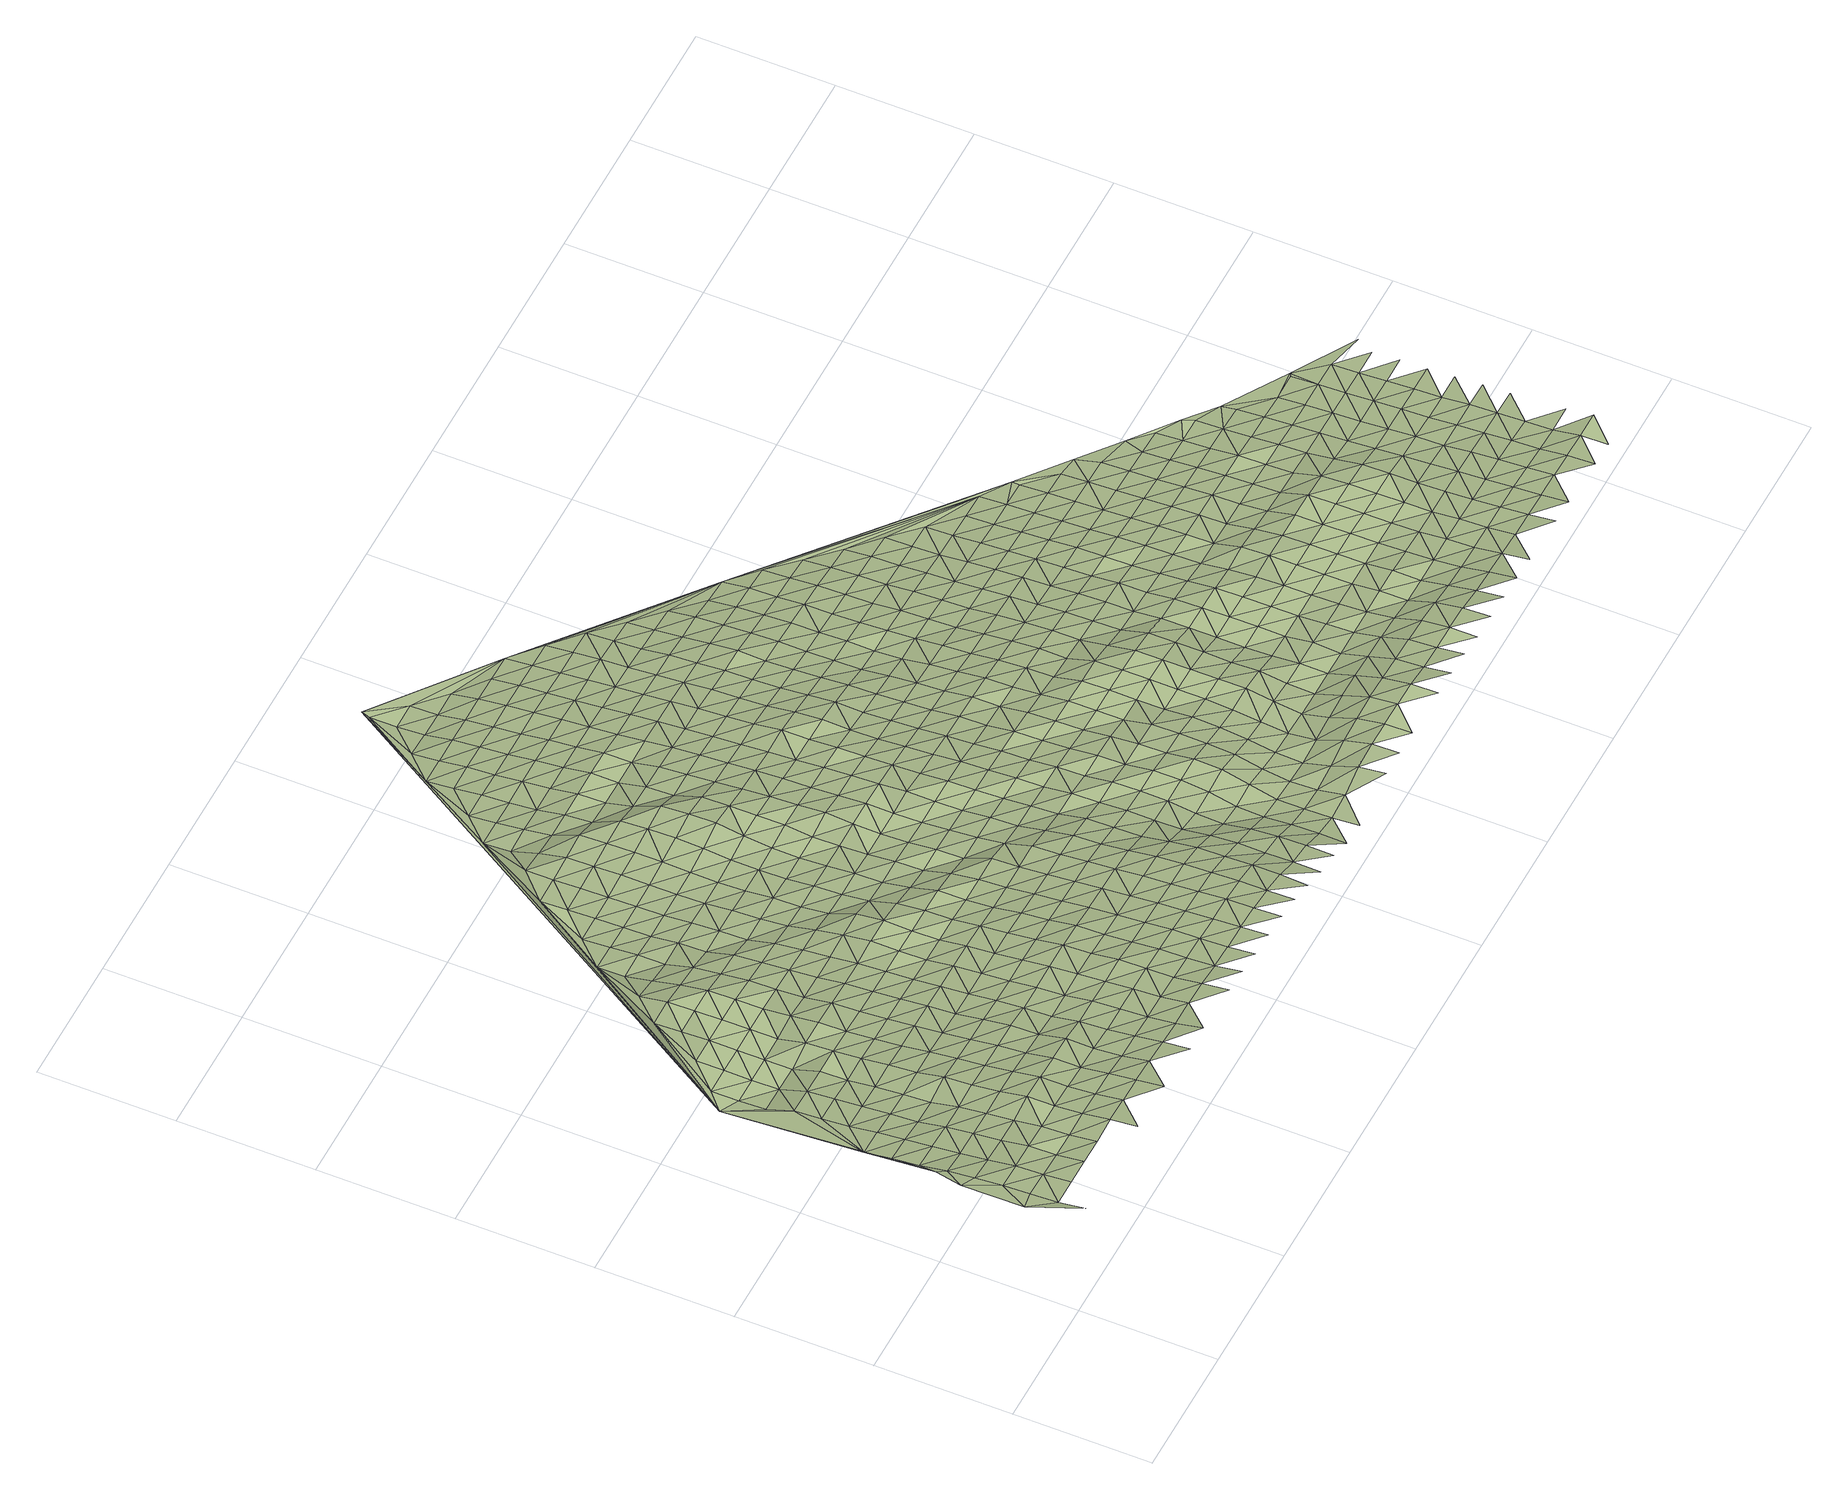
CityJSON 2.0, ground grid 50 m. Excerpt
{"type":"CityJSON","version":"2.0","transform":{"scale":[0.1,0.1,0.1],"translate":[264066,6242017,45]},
"CityObjects":{
"terrain1":{"type":"TINRelief","geometry":[{"type":"CompositeSurface","lod":"1","boundaries":[[[0,1,2]],[[2,1,3]],[[2,3,4]],[[2,4,5]],[[6,3,1]],[[5,4,7]],[[3,6,4]],[[1,8,6]],[[5,7,9]],[[5,9,10]],[[7,4,11]],[[6,11,4]],[[12,10,9]],[[7,13,9]],[[14,6,8]],[[10,12,15]],[[13,7,11]],[[9,16,12]],[[10,15,17]],[[18,11,6]],[[13,16,9]],[[6,14,18]],[[19,15,12]],[[12,16,19]],[[20,13,11]],[[21,11,18]],[[22,17,15]],[[20,11,21]],[[15,19,22]],[[23,10,17]],[[14,24,18]],[[25,16,13]],[[13,20,25]],[[17,22,26]],[[21,18,27]],[[19,16,28]],[[27,18,24]],[[26,29,17]],[[19,28,22]],[[28,16,25]],[[17,29,30]],[[20,21,31]],[[32,21,27]],[[33,26,22]],[[34,17,30]],[[20,31,25]],[[31,21,32]],[[33,22,28]],[[34,23,17]],[[35,27,24]],[[26,36,29]],[[25,37,28]],[[36,26,33]],[[32,27,38]],[[37,25,31]],[[27,35,38]],[[33,28,39]],[[30,29,40]],[[29,36,41]],[[39,28,37]],[[42,23,34]],[[43,31,32]],[[38,44,32]],[[29,41,40]],[[35,45,46]],[[33,47,36]],[[48,34,30]],[[42,49,23]],[[31,43,37]],[[43,32,44]],[[47,33,39]],[[46,38,35]],[[30,40,48]],[[50,23,49]],[[51,41,36]],[[42,34,52]],[[53,39,37]],[[36,47,51]],[[54,44,38]],[[49,42,52]],[[37,43,53]],[[34,48,52]],[[38,46,54]],[[41,55,40]],[[56,41,51]],[[57,47,39]],[[49,58,50]],[[53,59,39]],[[43,44,60]],[[40,55,48]],[[44,54,61]],[[41,56,55]],[[52,58,49]],[[51,47,57]],[[39,59,57]],[[60,53,43]],[[60,44,61]],[[46,62,54]],[[50,58,63]],[[51,64,56]],[[65,52,48]],[[62,46,66]],[[55,67,48]],[[23,50,68]],[[69,59,53]],[[57,64,51]],[[63,70,50]],[[61,54,71]],[[53,60,69]],[[48,67,65]],[[72,58,52]],[[71,54,62]],[[59,73,57]],[[55,56,74]],[[64,75,56]],[[61,76,60]],[[59,69,73]],[[52,65,72]],[[77,63,58]],[[76,61,71]],[[56,75,74]],[[62,66,78]],[[79,64,57]],[[80,67,55]],[[70,68,50]],[[60,81,69]],[[57,73,79]],[[72,77,58]],[[62,78,71]],[[67,80,65]],[[82,70,63]],[[81,60,76]],[[55,74,80]],[[75,64,83]],[[69,84,73]],[[83,64,79]],[[63,77,82]],[[85,76,71]],[[72,65,86]],[[69,81,84]],[[74,75,87]],[[71,78,85]],[[65,80,86]],[[73,88,79]],[[75,83,87]],[[70,82,89]],[[88,73,84]],[[81,76,90]],[[74,91,80]],[[77,72,92]],[[85,93,76]],[[86,94,72]],[[89,68,70]],[[83,79,95]],[[91,74,87]],[[81,90,84]],[[77,92,82]],[[76,93,90]],[[95,79,88]],[[92,72,94]],[[96,85,78]],[[97,86,80]],[[68,98,23]],[[96,78,99]],[[97,80,91]],[[100,88,84]],[[101,87,83]],[[102,83,95]],[[103,93,85]],[[104,89,82]],[[84,90,100]],[[92,105,82]],[[87,101,91]],[[106,94,86]],[[85,96,103]],[[101,83,102]],[[86,97,107]],[[95,88,108]],[[82,105,104]],[[109,68,89]],[[88,100,108]],[[86,107,106]],[[110,90,93]],[[111,97,91]],[[112,92,94]],[[103,113,93]],[[102,95,114]],[[91,101,111]],[[89,104,109]],[[110,100,90]],[[93,113,110]],[[95,108,114]],[[112,94,106]],[[103,96,115]],[[116,105,92]],[[117,107,97]],[[115,96,118]],[[111,119,97]],[[68,109,120]],[[101,102,121]],[[114,122,102]],[[92,112,116]],[[123,113,103]],[[108,100,124]],[[107,117,106]],[[104,105,125]],[[126,100,110]],[[97,119,117]],[[121,111,101]],[[103,115,123]],[[121,102,122]],[[124,114,108]],[[104,125,109]],[[124,100,126]],[[105,116,125]],[[127,110,113]],[[128,119,111]],[[112,106,129]],[[127,113,123]],[[117,130,106]],[[68,120,98]],[[131,115,118]],[[132,122,114]],[[133,120,109]],[[111,121,128]],[[126,110,134]],[[112,129,116]],[[114,124,132]],[[129,106,130]],[[133,109,125]],[[115,131,123]],[[135,117,119]],[[23,98,136]],[[110,127,134]],[[119,128,135]],[[126,137,124]],[[121,122,138]],[[116,139,125]],[[122,132,140]],[[141,120,133]],[[142,130,117]],[[134,137,126]],[[139,116,129]],[[127,123,143]],[[121,138,128]],[[131,144,123]],[[138,122,140]],[[117,135,142]],[[120,141,145]],[[132,124,146]],[[133,125,147]],[[143,134,127]],[[143,123,144]],[[137,146,124]],[[147,125,139]],[[98,120,145]],[[128,148,135]],[[129,130,149]],[[130,142,150]],[[151,140,132]],[[133,152,141]],[[148,128,138]],[[153,137,134]],[[139,129,149]],[[146,151,132]],[[149,130,150]],[[152,133,147]],[[154,144,131]],[[135,155,142]],[[134,143,153]],[[145,141,156]],[[131,157,154]],[[155,135,148]],[[138,140,158]],[[139,159,147]],[[151,160,140]],[[156,141,152]],[[161,146,137]],[[150,142,162]],[[137,153,163]],[[149,159,139]],[[143,144,164]],[[148,138,158]],[[165,98,145]],[[144,154,166]],[[158,140,160]],[[162,142,155]],[[146,161,151]],[[152,147,167]],[[137,163,161]],[[145,156,165]],[[143,164,153]],[[150,168,149]],[[164,144,166]],[[159,167,147]],[[148,169,155]],[[168,150,162]],[[170,160,151]],[[158,169,148]],[[171,98,165]],[[172,163,153]],[[159,149,173]],[[156,152,174]],[[151,161,170]],[[167,175,152]],[[136,176,23]],[[166,154,177]],[[162,155,178]],[[172,153,164]],[[173,149,168]],[[98,171,179]],[[165,156,174]],[[177,154,180]],[[169,178,155]],[[152,175,174]],[[158,160,181]],[[159,182,167]],[[170,183,160]],[[166,184,164]],[[161,163,185]],[[186,163,172]],[[182,159,173]],[[169,158,181]],[[168,162,187]],[[165,188,171]],[[184,166,177]],[[181,160,183]],[[178,189,162]],[[185,170,161]],[[175,167,190]],[[163,186,185]],[[188,165,174]],[[172,164,191]],[[173,168,187]],[[162,189,187]],[[190,167,182]],[[98,179,136]],[[169,192,178]],[[179,171,193]],[[191,164,184]],[[194,183,170]],[[175,195,174]],[[192,169,181]],[[193,171,188]],[[172,196,186]],[[173,197,182]],[[170,185,194]],[[195,175,190]],[[189,178,198]],[[196,172,191]],[[197,173,187]],[[184,177,199]],[[188,174,200]],[[201,202,177]],[[198,178,192]],[[179,193,203]],[[186,204,185]],[[181,183,205]],[[190,182,206]],[[183,194,207]],[[200,174,195]],[[191,184,199]],[[189,208,187]],[[177,202,199]],[[204,186,196]],[[206,182,197]],[[179,203,209]],[[192,181,205]],[[188,210,193]],[[205,183,207]],[[208,189,198]],[[185,211,194]],[[190,212,195]],[[188,200,210]],[[209,136,179]],[[191,213,196]],[[197,187,214]],[[211,185,204]],[[190,206,212]],[[192,215,198]],[[203,193,216]],[[213,191,199]],[[214,187,208]],[[207,194,217]],[[205,215,192]],[[216,193,210]],[[204,196,218]],[[197,219,206]],[[195,220,200]],[[217,194,211]],[[195,212,221]],[[202,222,199]],[[208,198,223]],[[224,209,203]],[[218,196,213]],[[197,214,219]],[[207,225,205]],[[210,200,220]],[[222,202,226]],[[215,223,198]],[[195,221,220]],[[224,203,216]],[[227,211,204]],[[212,206,228]],[[225,207,217]],[[213,199,229]],[[227,204,218]],[[228,206,219]],[[215,205,230]],[[214,208,231]],[[210,232,216]],[[233,136,209]],[[229,199,222]],[[223,234,208]],[[235,209,224]],[[217,211,236]],[[212,237,221]],[[230,205,225]],[[220,232,210]],[[213,238,218]],[[219,214,231]],[[211,227,236]],[[208,234,231]],[[212,228,237]],[[209,235,233]],[[215,239,223]],[[224,216,240]],[[213,229,238]],[[225,217,241]],[[221,242,220]],[[239,215,230]],[[232,240,216]],[[227,218,243]],[[219,244,228]],[[23,176,245]],[[236,241,217]],[[221,237,242]],[[136,233,246]],[[234,223,247]],[[243,218,238]],[[244,219,231]],[[229,222,248]],[[225,249,230]],[[232,220,250]],[[235,224,251]],[[252,253,222]],[[247,223,239]],[[240,254,224]],[[237,228,255]],[[241,249,225]],[[250,220,242]],[[238,229,248]],[[236,227,256]],[[234,257,231]],[[235,251,233]],[[222,253,248]],[[227,243,258]],[[255,228,244]],[[224,254,251]],[[239,230,259]],[[232,260,240]],[[257,234,247]],[[241,236,256]],[[256,227,258]],[[249,259,230]],[[260,232,250]],[[136,246,176]],[[238,261,243]],[[244,231,262]],[[242,237,263]],[[264,246,233]],[[237,255,265]],[[247,239,266]],[[254,240,267]],[[261,238,248]],[[262,231,257]],[[264,233,251]],[[241,268,249]],[[250,242,263]],[[239,259,266]],[[263,237,265]],[[267,240,260]],[[258,243,269]],[[244,270,255]],[[256,268,241]],[[253,271,248]],[[257,247,272]],[[254,273,251]],[[269,243,261]],[[270,244,262]],[[274,246,264]],[[259,249,275]],[[250,276,260]],[[271,253,277]],[[266,272,247]],[[273,254,267]],[[265,255,278]],[[268,275,249]],[[263,276,250]],[[246,274,279]],[[261,248,280]],[[256,258,281]],[[257,282,262]],[[264,251,283]],[[258,269,284]],[[278,255,270]],[[259,285,266]],[[267,260,286]],[[280,248,271]],[[272,282,257]],[[251,273,283]],[[246,279,176]],[[268,256,281]],[[265,287,263]],[[281,258,284]],[[275,285,259]],[[276,286,260]],[[261,288,269]],[[270,262,289]],[[264,290,274]],[[265,278,287]],[[272,266,291]],[[288,261,280]],[[282,289,262]],[[290,264,283]],[[268,292,275]],[[276,263,293]],[[273,267,294]],[[285,291,266]],[[286,295,267]],[[284,269,296]],[[279,274,297]],[[281,292,268]],[[293,263,287]],[[272,298,282]],[[270,299,278]],[[283,273,294]],[[296,269,288]],[[289,300,270]],[[267,295,294]],[[274,290,297]],[[280,271,301]],[[285,275,302]],[[276,303,286]],[[304,305,271]],[[291,298,272]],[[284,306,281]],[[287,278,299]],[[307,176,279]],[[292,302,275]],[[270,300,299]],[[303,276,293]],[[288,280,301]],[[289,282,308]],[[290,283,309]],[[271,305,301]],[[306,284,296]],[[297,307,279]],[[295,286,310]],[[298,308,282]],[[309,283,294]],[[292,281,311]],[[291,285,312]],[[287,313,293]],[[302,314,285]],[[310,286,303]],[[288,315,296]],[[300,289,316]],[[290,317,297]],[[311,281,306]],[[299,313,287]],[[307,318,176]],[[298,291,312]],[[295,319,294]],[[315,288,301]],[[285,314,312]],[[308,316,289]],[[309,317,290]],[[292,320,302]],[[303,293,321]],[[295,310,319]],[[318,322,176]],[[306,296,323]],[[307,297,324]],[[320,292,311]],[[313,321,293]],[[305,325,301]],[[298,326,308]],[[300,327,299]],[[294,328,309]],[[323,296,315]],[[316,329,300]],[[317,324,297]],[[314,302,330]],[[325,305,331]],[[326,298,312]],[[328,294,319]],[[332,311,306]],[[313,299,327]],[[310,303,333]],[[334,318,307]],[[302,320,330]],[[300,329,327]],[[321,335,303]],[[315,301,336]],[[316,308,337]],[[338,317,309]],[[332,306,323]],[[324,334,307]],[[314,339,312]],[[319,310,333]],[[336,301,325]],[[337,308,326]],[[303,335,333]],[[328,338,309]],[[176,322,340]],[[320,311,341]],[[313,342,321]],[[343,322,318]],[[339,314,330]],[[315,344,323]],[[316,345,329]],[[346,324,317]],[[311,332,341]],[[342,313,327]],[[334,343,318]],[[326,312,347]],[[348,328,319]],[[315,336,344]],[[316,337,345]],[[346,317,338]],[[330,320,349]],[[335,321,350]],[[347,312,339]],[[348,319,333]],[[332,323,351]],[[352,334,324]],[[341,349,320]],[[350,321,342]],[[343,353,322]],[[326,354,337]],[[329,355,327]],[[356,338,328]],[[351,323,344]],[[329,345,357]],[[324,346,352]],[[336,325,358]],[[330,359,339]],[[335,360,333]],[[361,362,325]],[[354,326,347]],[[328,348,356]],[[353,363,322]],[[342,327,355]],[[349,359,330]],[[329,357,355]],[[360,335,350]],[[344,336,358]],[[341,332,364]],[[345,337,365]],[[343,334,366]],[[325,362,358]],[[332,351,367]],[[334,352,368]],[[363,340,322]],[[347,339,369]],[[348,333,370]],[[346,338,371]],[[337,354,365]],[[356,372,338]],[[349,341,364]],[[342,373,350]],[[353,343,366]],[[364,332,367]],[[359,369,339]],[[370,333,360]],[[334,368,366]],[[344,374,351]],[[357,345,375]],[[346,371,352]],[[355,373,342]],[[371,338,372]],[[354,347,376]],[[377,356,348]],[[374,344,358]],[[375,345,365]],[[349,378,359]],[[360,350,379]],[[353,380,363]],[[347,369,376]],[[348,370,377]],[[367,351,381]],[[382,368,352]],[[378,349,364]],[[373,379,350]],[[366,380,353]],[[358,362,383]],[[365,354,384]],[[355,357,385]],[[386,372,356]],[[381,351,374]],[[357,375,387]],[[382,352,371]],[[340,245,176]],[[369,359,388]],[[340,363,389]],[[390,383,362]],[[384,354,376]],[[356,377,386]],[[373,355,385]],[[370,360,391]],[[368,392,366]],[[388,359,378]],[[357,387,385]],[[379,393,360]],[[380,389,363]],[[394,374,358]],[[364,367,395]],[[365,396,375]],[[367,381,397]],[[392,368,382]],[[369,398,376]],[[377,370,391]],[[371,372,399]],[[383,394,358]],[[396,365,384]],[[360,393,391]],[[386,400,372]],[[378,364,395]],[[373,401,379]],[[402,380,366]],[[395,367,397]],[[398,369,388]],[[389,403,340]],[[381,374,404]],[[375,405,387]],[[382,371,399]],[[401,373,385]],[[399,372,400]],[[366,392,402]],[[384,376,406]],[[407,386,377]],[[394,404,374]],[[375,396,405]],[[403,408,340]],[[390,409,383]],[[378,410,388]],[[393,379,411]],[[389,380,412]],[[406,376,398]],[[407,377,391]],[[413,397,381]],[[382,414,392]],[[395,410,378]],[[411,379,401]],[[402,412,380]],[[394,383,409]],[[384,415,396]],[[387,416,385]],[[386,417,400]],[[404,413,381]],[[387,405,418]],[[414,382,399]],[[398,388,419]],[[393,420,391]],[[421,403,389]],[[384,406,415]],[[417,386,407]],[[395,397,422]],[[401,385,416]],[[423,402,392]],[[410,419,388]],[[387,418,416]],[[420,393,411]],[[412,421,389]],[[394,424,404]],[[405,396,425]],[[399,400,426]],[[413,422,397]],[[392,414,423]],[[340,408,427]],[[407,391,428]],[[429,408,403]],[[409,424,394]],[[425,396,415]],[[417,426,400]],[[430,410,395]],[[406,398,431]],[[401,432,411]],[[412,402,433]],[[419,434,398]],[[428,391,420]],[[421,429,403]],[[413,404,435]],[[405,436,418]],[[414,399,437]],[[422,430,395]],[[416,432,401]],[[423,433,402]],[[415,406,431]],[[407,438,417]],[[424,435,404]],[[398,434,431]],[[405,425,436]],[[426,437,399]],[[409,439,440]],[[419,410,441]],[[420,411,442]],[[443,421,412]],[[407,428,438]],[[429,444,408]],[[422,413,445]],[[446,416,418]],[[447,423,414]],[[430,441,410]],[[432,442,411]],[[433,443,412]],[[427,245,340]],[[409,440,424]],[[415,448,425]],[[426,417,449]],[[413,435,445]],[[418,436,446]],[[437,447,414]],[[444,450,408]],[[451,434,419]],[[429,421,452]],[[448,415,431]],[[449,417,438]],[[430,422,453]],[[432,416,454]],[[428,420,455]],[[433,423,456]],[[441,451,419]],[[442,457,420]],[[421,443,452]],[[450,427,408]],[[458,435,424]],[[436,425,459]],[[445,453,422]],[[446,454,416]],[[447,456,423]],[[431,434,460]],[[438,428,455]],[[437,426,461]],[[444,429,462]],[[440,458,424]],[[459,425,448]],[[420,457,455]],[[426,449,463]],[[430,464,441]],[[432,465,442]],[[466,443,433]],[[451,460,434]],[[462,429,452]],[[435,467,445]],[[437,461,447]],[[453,464,430]],[[454,465,432]],[[426,463,461]],[[456,466,433]],[[468,448,431]],[[446,436,469]],[[438,470,449]],[[444,471,450]],[[458,467,435]],[[436,459,472]],[[451,441,473]],[[457,442,474]],[[452,443,475]],[[460,468,431]],[[470,438,455]],[[471,444,462]],[[476,453,445]],[[454,446,469]],[[477,456,447]],[[464,473,441]],[[469,436,472]],[[465,474,442]],[[466,475,443]],[[458,440,478]],[[459,448,479]],[[463,449,480]],[[427,450,481]],[[467,476,445]],[[447,461,477]],[[457,482,455]],[[483,462,452]],[[478,440,484]],[[468,479,448]],[[480,449,470]],[[450,471,481]],[[427,481,245]],[[464,453,485]],[[460,451,486]],[[454,487,465]],[[473,488,451]],[[474,482,457]],[[475,483,452]],[[467,458,489]],[[490,472,459]],[[466,456,491]],[[476,485,453]],[[469,487,454]],[[477,492,456]],[[468,460,486]],[[470,455,493]],[[463,494,461]],[[471,462,495]],[[478,489,458]],[[451,488,486]],[[479,490,459]],[[463,480,496]],[[497,473,464]],[[474,465,498]],[[475,466,491]],[[482,493,455]],[[456,492,491]],[[483,495,462]],[[499,476,467]],[[469,472,500]],[[494,477,461]],[[485,497,464]],[[487,498,465]],[[463,496,494]],[[468,501,479]],[[470,502,480]],[[503,481,471]],[[489,499,467]],[[490,500,472]],[[504,488,473]],[[475,505,483]],[[486,501,468]],[[493,502,470]],[[495,503,471]],[[485,476,506]],[[507,487,469]],[[482,474,508]],[[509,492,477]],[[497,504,473]],[[498,510,474]],[[505,475,491]],[[489,478,511]],[[490,479,512]],[[496,480,513]],[[476,499,506]],[[500,507,469]],[[477,494,509]],[[493,482,508]],[[495,483,514]],[[478,515,511]],[[501,512,479]],[[474,510,508]],[[502,513,480]],[[497,485,516]],[[486,488,517]],[[498,487,518]],[[491,492,519]],[[245,481,520]],[[504,521,488]],[[514,483,505]],[[522,499,489]],[[506,516,485]],[[507,518,487]],[[492,509,519]],[[501,486,517]],[[500,490,523]],[[493,524,502]],[[494,496,525]],[[495,526,503]],[[511,522,489]],[[488,521,517]],[[512,527,490]],[[513,528,496]],[[497,529,504]],[[530,510,498]],[[531,505,491]],[[524,493,508]],[[495,514,526]],[[499,532,506]],[[507,500,523]],[[494,525,509]],[[503,520,481]],[[516,529,497]],[[490,527,523]],[[518,530,498]],[[496,528,525]],[[519,531,491]],[[501,533,512]],[[513,502,534]],[[522,532,499]],[[521,504,535]],[[508,510,536]],[[514,505,537]],[[533,501,517]],[[534,502,524]],[[538,516,506]],[[507,539,518]],[[540,519,509]],[[529,535,504]],[[530,536,510]],[[531,537,505]],[[511,541,522]],[[527,512,542]],[[513,543,528]],[[532,538,506]],[[539,507,523]],[[540,509,525]],[[503,526,520]],[[544,524,508]],[[545,526,514]],[[541,511,546]],[[542,512,533]],[[513,534,543]],[[529,516,547]],[[517,521,548]],[[530,518,549]],[[535,550,521]],[[536,544,508]],[[537,545,514]],[[551,532,522]],[[527,552,523]],[[525,528,553]],[[531,519,554]],[[538,547,516]],[[549,518,539]],[[555,519,540]],[[533,517,548]],[[534,524,556]],[[522,541,551]],[[521,550,548]],[[552,527,542]],[[528,543,553]],[[557,535,529]],[[558,536,530]],[[537,531,554]],[[544,556,524]],[[519,555,554]],[[545,520,526]],[[539,523,559]],[[540,525,560]],[[547,557,529]],[[558,530,549]],[[538,532,561]],[[533,562,542]],[[563,543,534]],[[551,564,532]],[[559,523,552]],[[553,560,525]],[[541,546,565]],[[566,550,535]],[[544,536,567]],[[537,568,545]],[[548,562,533]],[[556,563,534]],[[539,569,549]],[[540,570,555]],[[532,564,561]],[[557,566,535]],[[536,558,567]],[[554,568,537]],[[565,551,541]],[[571,547,538]],[[552,542,572]],[[553,543,573]],[[539,559,569]],[[560,570,540]],[[556,544,574]],[[520,545,575]],[[562,572,542]],[[563,573,543]],[[548,550,576]],[[558,549,577]],[[538,561,571]],[[566,578,550]],[[567,574,544]],[[568,575,545]],[[579,564,551]],[[580,557,547]],[[581,560,553]],[[582,554,555]],[[577,549,569]],[[570,583,555]],[[562,548,576]],[[559,552,584]],[[556,585,563]],[[551,565,579]],[[550,578,576]],[[572,586,552]],[[573,581,553]],[[557,580,566]],[[245,520,587]],[[547,571,580]],[[574,585,556]],[[555,583,582]],[[564,588,561]],[[569,559,584]],[[567,558,589]],[[570,560,590]],[[591,568,554]],[[552,586,584]],[[558,577,592]],[[562,593,572]],[[573,563,594]],[[588,564,579]],[[581,590,560]],[[595,578,566]],[[574,567,589]],[[568,591,575]],[[576,593,562]],[[589,558,592]],[[585,594,563]],[[554,582,591]],[[561,596,571]],[[569,597,577]],[[598,583,570]],[[566,580,595]],[[565,599,579]],[[586,572,600]],[[581,573,601]],[[588,596,561]],[[597,569,584]],[[590,598,570]],[[574,602,585]],[[603,599,565]],[[593,600,572]],[[573,594,601]],[[604,576,578]],[[592,577,605]],[[582,583,606]],[[595,607,578]],[[602,574,589]],[[580,571,608]],[[586,609,584]],[[590,581,610]],[[596,611,571]],[[605,577,597]],[[598,606,583]],[[612,588,579]],[[576,604,593]],[[594,585,613]],[[599,614,579]],[[578,607,604]],[[600,609,586]],[[610,581,601]],[[608,595,580]],[[591,582,615]],[[571,611,608]],[[613,585,602]],[[588,612,596]],[[597,584,616]],[[589,592,617]],[[590,618,598]],[[612,579,614]],[[592,605,619]],[[606,615,582]],[[620,600,593]],[[594,621,601]],[[520,575,587]],[[609,616,584]],[[618,590,610]],[[622,607,595]],[[602,589,617]],[[593,604,620]],[[617,592,619]],[[621,594,613]],[[623,611,596]],[[597,624,605]],[[606,598,625]],[[595,608,622]],[[626,614,599]],[[610,601,627]],[[596,612,623]],[[616,624,597]],[[598,618,625]],[[628,609,600]],[[602,629,613]],[[599,630,626]],[[620,631,600]],[[627,601,621]],[[587,575,591]],[[611,632,608]],[[604,607,633]],[[619,605,634]],[[615,606,635]],[[607,622,636]],[[617,629,602]],[[616,609,628]],[[610,637,618]],[[623,632,611]],[[600,631,628]],[[624,634,605]],[[635,606,625]],[[612,614,638]],[[633,620,604]],[[621,613,639]],[[626,640,614]],[[607,636,633]],[[610,627,637]],[[622,608,641]],[[619,642,617]],[[629,639,613]],[[638,623,612]],[[616,643,624]],[[625,618,644]],[[638,614,640]],[[632,641,608]],[[634,642,619]],[[615,587,591]],[[645,631,620]],[[628,643,616]],[[644,618,637]],[[646,636,622]],[[629,617,647]],[[627,621,648]],[[620,633,645]],[[639,649,621]],[[650,632,623]],[[634,624,651]],[[625,652,635]],[[641,646,622]],[[642,647,617]],[[653,640,626]],[[631,654,628]],[[637,627,648]],[[623,638,650]],[[643,651,624]],[[621,649,648]],[[625,644,652]],[[629,655,639]],[[635,587,615]],[[626,656,653]],[[631,645,654]],[[633,636,657]],[[658,642,634]],[[646,659,636]],[[647,655,629]],[[660,641,632]],[[661,643,628]],[[637,662,644]],[[632,650,663]],[[658,634,651]],[[638,640,664]],[[633,657,645]],[[649,639,665]],[[640,653,666]],[[636,659,657]],[[628,654,661]],[[662,637,648]],[[641,660,646]],[[647,642,667]],[[632,663,660]],[[655,665,639]],[[652,587,635]],[[638,664,650]],[[651,643,668]],[[652,644,669]],[[664,640,666]],[[667,642,658]],[[645,670,654]],[[649,671,648]],[[668,643,661]],[[669,644,662]],[[672,659,646]],[[673,655,647]],[[670,645,657]],[[665,671,649]],[[674,663,650]],[[646,660,672]],[[667,673,647]],[[666,653,675]],[[654,676,661]],[[658,651,677]],[[662,648,678]],[[245,587,679]],[[674,650,664]],[[668,680,651]],[[652,669,587]],[[675,653,681]],[[676,654,670]],[[671,678,648]],[[682,657,659]],[[677,667,658]],[[665,655,683]],[[672,684,659]],[[677,651,680]],[[673,685,655]],[[666,686,664]],[[660,663,687]],[[668,661,688]],[[662,689,669]],[[690,663,674]],[[657,682,670]],[[671,665,683]],[[686,666,675]],[[659,684,682]],[[688,661,676]],[[655,685,683]],[[678,689,662]],[[687,672,660]],[[673,667,691]],[[663,690,687]],[[674,664,692]],[[693,680,668]],[[587,669,694]],[[677,691,667]],[[695,676,670]],[[671,696,678]],[[692,664,686]],[[668,688,693]],[[689,694,669]],[[697,684,672]],[[698,685,673]],[[670,682,695]],[[696,671,683]],[[674,699,690]],[[672,687,697]],[[691,698,673]],[[677,680,700]],[[689,678,701]],[[699,674,692]],[[680,693,702]],[[686,675,703]],[[704,688,676]],[[685,705,683]],[[706,707,675]],[[695,708,676]],[[701,678,696]],[[690,709,687]],[[682,684,710]],[[700,691,677]],[[684,697,711]],[[700,680,702]],[[698,705,685]],[[686,703,692]],[[688,704,693]],[[689,712,694]],[[675,707,703]],[[699,709,690]],[[676,708,704]],[[710,695,682]],[[713,696,683]],[[684,711,710]],[[689,701,712]],[[687,714,697]],[[715,698,691]],[[705,713,683]],[[716,699,692]],[[702,693,717]],[[687,709,714]],[[691,700,715]],[[718,708,695]],[[701,696,719]],[[692,703,716]],[[717,693,704]],[[711,697,720]],[[695,710,718]],[[713,719,696]],[[705,698,721]],[[720,697,714]],[[698,715,722]],[[707,723,703]],[[709,699,724]],[[708,725,704]],[[700,702,726]],[[727,712,701]],[[716,728,699]],[[702,717,729]],[[711,730,710]],[[713,705,721]],[[707,731,723]],[[708,718,725]],[[698,722,721]],[[719,727,701]],[[709,724,714]],[[700,726,715]],[[699,728,724]],[[730,711,720]],[[726,702,729]],[[732,716,703]],[[717,704,733]],[[710,734,718]],[[713,735,719]],[[732,703,723]],[[704,725,733]],[[587,694,736]],[[737,720,714]],[[738,722,715]],[[734,710,730]],[[721,735,713]],[[716,739,728]],[[740,729,717]],[[714,724,737]],[[738,715,726]],[[718,741,725]],[[727,719,742]],[[739,716,732]],[[733,740,717]],[[741,718,734]],[[735,742,719]],[[743,730,720]],[[729,744,726]],[[745,721,722]],[[736,694,712]],[[737,746,720]],[[747,722,738]],[[732,723,748]],[[728,749,724]],[[750,733,725]],[[728,739,751]],[[740,744,729]],[[734,730,743]],[[748,723,752]],[[720,746,743]],[[750,725,741]],[[722,747,745]],[[749,737,724]],[[753,738,726]],[[754,735,721]],[[728,751,749]],[[732,755,739]],[[733,756,740]],[[744,753,726]],[[727,736,712]],[[734,757,741]],[[735,754,742]],[[732,748,755]],[[733,750,756]],[[721,745,754]],[[758,746,737]],[[747,738,759]],[[743,757,734]],[[751,739,760]],[[761,744,740]],[[737,749,758]],[[753,759,738]],[[750,741,762]],[[760,739,755]],[[740,756,761]],[[748,752,763]],[[746,764,743]],[[745,747,765]],[[757,762,741]],[[727,742,736]],[[766,749,751]],[[753,744,767]],[[746,758,764]],[[759,765,747]],[[755,748,763]],[[750,768,756]],[[766,751,760]],[[744,761,767]],[[757,743,769]],[[754,745,770]],[[768,750,762]],[[749,771,758]],[[759,753,772]],[[736,679,587]],[[769,743,764]],[[765,770,745]],[[755,773,760]],[[774,761,756]],[[754,736,742]],[[771,749,766]],[[767,772,753]],[[775,762,757]],[[763,773,755]],[[774,756,768]],[[758,776,764]],[[759,777,765]],[[769,775,757]],[[767,761,778]],[[776,758,771]],[[772,777,759]],[[766,760,779]],[[773,780,760]],[[778,761,774]],[[770,736,754]],[[781,763,782]],[[783,769,764]],[[768,762,784]],[[770,765,785]],[[775,786,762]],[[771,766,779]],[[787,772,767]],[[780,779,760]],[[783,764,776]],[[777,785,765]],[[774,768,784]],[[784,762,786]],[[767,778,787]],[[788,773,763]],[[769,789,775]],[[771,790,776]],[[777,772,791]],[[789,769,783]],[[785,736,770]],[[773,788,780]],[[774,792,778]],[[763,781,788]],[[779,790,771]],[[787,791,772]],[[793,786,775]],[[792,774,784]],[[783,776,794]],[[795,785,777]],[[775,789,793]],[[787,778,796]],[[790,794,776]],[[791,795,777]],[[779,780,797]],[[780,788,798]],[[796,778,792]],[[784,786,799]],[[793,800,786]],[[679,736,785]],[[790,779,797]],[[789,783,801]],[[797,780,798]],[[794,802,783]],[[795,803,785]],[[781,804,788]],[[792,784,799]],[[805,791,787]],[[799,786,800]],[[787,796,806]],[[803,679,785]],[[801,793,789]],[[804,781,807]],[[783,802,801]],[[790,808,794]],[[795,791,805]],[[787,806,805]],[[798,788,809]],[[792,810,796]],[[808,790,797]],[[811,800,793]],[[809,788,804]],[[810,792,799]],[[802,794,812]],[[813,803,795]],[[793,801,811]],[[806,796,814]],[[812,794,808]],[[813,679,803]],[[805,813,795]],[[815,797,798]],[[799,800,816]],[[817,798,809]],[[814,796,810]],[[802,818,801]],[[800,811,816]],[[806,819,805]],[[815,798,817]],[[818,802,812]],[[809,804,820]],[[821,808,797]],[[822,810,799]],[[806,814,819]],[[801,823,811]],[[804,824,820]],[[813,825,679]],[[799,816,822]],[[797,815,821]],[[805,825,813]],[[823,801,818]],[[817,809,826]],[[827,812,808]],[[814,810,828]],[[805,819,829]],[[816,811,830]],[[809,820,826]],[[822,828,810]],[[825,805,829]],[[812,827,818]],[[808,821,827]],[[830,811,823]],[[819,814,831]],[[815,817,832]],[[833,822,816]],[[826,834,817]],[[828,831,814]],[[820,824,835]],[[836,823,818]],[[816,830,833]],[[815,832,821]],[[829,819,837]],[[832,817,834]],[[818,827,836]],[[835,826,820]],[[838,828,822]],[[831,837,819]],[[822,833,838]],[[825,829,839]],[[823,840,830]],[[836,841,823]],[[842,834,826]],[[827,821,843]],[[844,831,828]],[[832,845,821]],[[837,839,829]],[[833,830,840]],[[826,835,842]],[[823,841,840]],[[828,838,844]],[[843,836,827]],[[821,845,843]],[[837,831,846]],[[847,832,834]],[[848,838,833]],[[834,842,849]],[[846,831,844]],[[850,841,836]],[[848,833,840]],[[847,834,849]],[[836,843,850]],[[851,839,837]],[[842,835,852]],[[853,845,832]],[[846,851,837]],[[844,838,854]],[[855,852,835]],[[856,838,848]],[[845,853,843]],[[840,841,857]],[[832,847,853]],[[841,850,858]],[[859,849,842]],[[854,846,844]],[[854,838,856]],[[848,840,857]],[[852,859,842]],[[841,858,857]],[[850,843,860]],[[851,861,839]],[[846,861,851]],[[860,843,853]],[[847,849,862]],[[848,863,856]],[[859,864,849]],[[846,854,865]],[[866,852,855]],[[867,858,850]],[[861,846,865]],[[863,848,857]],[[847,862,853]],[[862,849,864]],[[860,867,850]],[[852,866,859]],[[856,868,854]],[[868,856,863]],[[869,860,853]],[[857,858,870]],[[867,871,858]],[[872,864,859]],[[869,853,862]],[[854,873,865]],[[857,870,863]],[[861,865,873]],[[859,866,872]],[[858,871,870]],[[854,868,874]],[[873,854,874]],[[867,860,875]],[[876,860,869]],[[862,864,877]],[[878,868,863]],[[872,879,864]],[[866,880,881]],[[860,876,875]],[[870,878,863]],[[869,862,877]],[[882,871,867]],[[877,864,879]],[[881,872,866]],[[874,868,883]],[[867,875,882]],[[883,868,878]],[[883,873,874]],[[869,884,876]],[[871,885,870]],[[886,879,872]],[[877,884,869]],[[871,882,885]],[[876,887,875]],[[878,870,888]],[[876,884,887]],[[889,877,879]],[[888,883,878]],[[885,888,870]],[[883,890,873]],[[875,891,882]],[[887,891,875]],[[892,884,877]],[[893,883,888]],[[894,885,882]],[[891,895,882]],[[883,893,890]],[[896,887,884]],[[882,895,894]],[[897,888,885]],[[890,893,888]],[[898,891,887]],[[885,894,897]],[[888,897,890]],[[891,898,895]],[[899,894,895]],[[894,900,897]],[[897,901,890]]]}]}
},
"vertices":[
[71,9,428],[71,108,408],[7,198,408],[71,208,402],[71,307,396],[23,432,387],[170,208,398],[71,406,387],[170,108,409],[71,505,373],[51,536,373],[170,307,393],[71,605,352],[170,406,375],[269,108,409],[71,704,339],[170,505,358],[71,803,322],[269,208,392],[170,605,346],[269,406,370],[269,307,389],[170,704,332],[102,1336,237],[368,108,407],[269,505,357],[170,803,320],[368,208,390],[269,605,340],[170,903,302],[170,1002,291],[368,406,368],[368,307,385],[269,704,319],[170,1101,283],[468,108,413],[269,803,310],[368,505,355],[468,208,394],[368,605,337],[269,1002,287],[269,903,298],[170,1201,243],[468,406,382],[468,307,384],[468,9,425],[567,108,408],[368,704,312],[269,1101,278],[170,1300,236],[170,1399,236],[368,803,305],[269,1201,240],[468,505,361],[567,208,390],[368,1002,278],[368,903,294],[468,704,337],[269,1300,236],[468,605,345],[567,406,377],[567,307,378],[666,108,406],[269,1399,237],[468,803,312],[368,1201,238],[666,9,420],[368,1101,274],[368,1697,224],[567,505,357],[269,1499,237],[666,208,390],[368,1300,236],[567,605,339],[468,1002,284],[468,903,299],[666,307,372],[368,1399,236],[765,108,397],[567,704,326],[468,1101,274],[666,406,372],[368,1499,236],[567,803,310],[666,505,347],[765,208,375],[468,1201,266],[567,903,293],[666,605,336],[368,1598,230],[765,406,367],[567,1002,279],[468,1399,236],[765,307,364],[468,1300,238],[666,704,320],[864,108,390],[567,1101,270],[567,1995,156],[864,9,405],[765,505,339],[666,903,290],[666,803,303],[864,208,372],[468,1598,233],[468,1499,236],[567,1300,250],[567,1201,266],[765,605,334],[468,1697,230],[864,406,348],[666,1002,277],[567,1399,236],[864,307,358],[765,704,317],[963,108,382],[567,1499,235],[666,1201,261],[963,9,406],[666,1101,267],[468,1797,208],[765,903,288],[765,803,297],[963,208,365],[864,605,320],[567,1598,233],[864,505,327],[963,307,356],[765,1002,275],[666,1399,232],[666,1300,240],[1062,108,380],[864,704,310],[567,1697,212],[963,406,348],[765,1101,264],[765,2293,136],[963,505,328],[864,903,284],[666,1499,229],[864,803,295],[567,1797,185],[765,1201,255],[1062,307,354],[1062,208,362],[567,1896,158],[963,605,320],[666,1598,214],[864,1002,269],[765,1399,227],[765,1300,237],[963,704,304],[666,1697,198],[1062,406,344],[1162,108,375],[864,1101,262],[666,1797,165],[1162,9,390],[963,903,282],[765,1499,216],[963,803,293],[1062,605,323],[864,1201,254],[1062,505,334],[1162,307,353],[666,1896,163],[1162,208,357],[765,1598,205],[864,1300,237],[963,1002,265],[1062,704,308],[666,1995,152],[1162,406,350],[864,1399,224],[765,1797,169],[765,1697,172],[963,2591,76],[1261,108,362],[963,1101,261],[666,2095,144],[1261,9,382],[1062,903,281],[864,1499,209],[1062,803,292],[1261,208,352],[1162,605,327],[1162,505,332],[963,1300,245],[765,1896,155],[963,1201,263],[864,1598,180],[1261,307,348],[1062,1002,263],[765,1995,150],[1162,704,305],[864,1697,176],[1261,406,336],[963,1399,222],[1062,1101,260],[1360,208,347],[864,1797,168],[1360,9,367],[1360,108,354],[765,2095,146],[1261,505,326],[1162,903,278],[963,1499,194],[1162,803,291],[1062,1201,263],[765,2194,140],[864,1896,157],[1261,605,322],[963,1598,182],[1360,307,343],[1062,1300,248],[1162,1002,262],[864,1995,153],[1261,704,300],[1360,406,331],[1062,1399,202],[963,1797,163],[963,1697,176],[1459,108,350],[1162,1101,258],[864,2095,150],[1261,803,287],[1459,9,359],[1360,505,321],[1062,1499,188],[1459,208,343],[1261,903,268],[1162,1300,211],[963,1896,159],[864,2293,141],[1162,1201,245],[864,2194,145],[1360,605,309],[1062,1598,183],[1459,307,334],[1261,1002,258],[963,1995,158],[1360,704,295],[1062,1697,170],[1459,406,325],[1162,1399,195],[1372,3220,5],[864,2392,139],[1261,1101,257],[1558,208,339],[1360,803,280],[1062,1797,165],[963,2194,154],[1558,9,350],[1558,108,345],[963,2095,158],[1162,1499,189],[1459,605,302],[1261,1201,223],[1459,505,313],[1360,903,264],[1062,1896,166],[1558,307,330],[1261,1300,201],[1162,1697,172],[963,2293,151],[1162,1598,176],[1360,1002,256],[1062,1995,169],[1459,704,290],[1558,406,320],[1261,1399,197],[1657,108,330],[1360,1101,239],[1062,2095,168],[963,2392,122],[1459,803,277],[1162,1797,172],[1657,9,333],[1261,1499,186],[963,2492,84],[1657,208,328],[1558,605,298],[1360,1201,207],[1062,2194,165],[1558,505,311],[1459,903,264],[1162,1896,183],[1261,1598,178],[1657,307,321],[1360,1300,203],[1062,2293,160],[1459,1002,260],[1558,704,286],[1261,1697,179],[1162,2095,182],[1162,1995,186],[1657,406,316],[1062,2392,110],[1459,1101,212],[1360,1499,184],[1360,1399,189],[1757,208,305],[1558,803,274],[1261,1797,190],[1757,9,300],[1757,108,306],[1657,505,305],[1062,2492,92],[1459,1201,208],[1162,2194,175],[1261,1896,206],[1657,605,288],[1558,1002,232],[1360,1598,181],[1558,903,268],[1757,307,300],[1459,1300,195],[1162,2293,121],[1062,2591,77],[1261,1995,203],[1657,704,272],[1360,1697,191],[1062,2690,64],[1757,406,295],[1162,2392,110],[1856,108,268],[1558,1101,214],[1459,1499,191],[1261,2095,194],[1459,1399,189],[1657,803,267],[1856,9,266],[1757,505,278],[1360,1896,190],[1162,2492,87],[1360,1797,189],[1856,208,263],[1558,1201,203],[1261,2194,144],[1657,903,243],[1162,2889,36],[1757,605,255],[1459,1598,199],[1162,2591,73],[1856,307,266],[1558,1300,194],[1261,2293,114],[1657,1002,218],[1360,1995,186],[1757,704,252],[1459,1697,189],[1856,406,256],[1261,2392,112],[1162,2690,65],[1657,1101,213],[1558,1499,190],[1360,2095,146],[1558,1399,191],[1955,208,244],[1757,803,249],[1459,1797,183],[1955,9,247],[1955,108,249],[1162,2790,50],[1856,605,233],[1657,1201,199],[1261,2591,78],[1856,505,237],[1261,2492,90],[1757,903,222],[1459,1896,172],[1360,2293,113],[1360,2194,139],[1558,1598,183],[1955,307,234],[1657,1300,195],[1757,1002,214],[1459,1995,159],[1856,704,235],[1558,1697,175],[1261,2690,63],[1955,406,212],[1360,2392,113],[2054,108,206],[1757,1101,203],[1657,1499,187],[1459,2095,147],[1657,1399,196],[1856,803,226],[1261,2790,53],[2054,9,206],[1558,1896,162],[1360,2492,94],[1558,1797,171],[2054,208,203],[1955,605,228],[1757,1201,199],[1955,505,215],[1856,903,222],[1459,2293,113],[1459,2194,137],[1657,1598,180],[1360,2591,81],[1261,2889,37],[2054,307,193],[1757,1300,195],[1856,1002,207],[1558,1995,151],[1261,2988,22],[2153,108,184],[1955,704,229],[1657,1697,172],[1360,2690,62],[2054,406,197],[1459,2392,112],[1856,1101,203],[1757,1499,178],[1558,2095,143],[1757,1399,185],[1955,803,226],[1657,1797,162],[1360,2790,52],[2054,505,220],[1459,2492,93],[2153,208,180],[1856,1201,195],[1558,2194,132],[1360,3187,5],[1657,1896,153],[1360,2889,38],[2054,605,232],[1955,1002,206],[1757,1598,172],[1459,2591,81],[1955,903,209],[2153,307,178],[1856,1300,189],[1558,2293,117],[1657,1995,143],[2153,9,194],[2252,108,195],[2054,704,229],[1757,1697,169],[1459,2690,62],[1360,2988,15],[2153,406,203],[1856,1399,177],[1558,2392,103],[1955,1101,193],[1657,2095,134],[1360,3088,8],[2054,803,213],[1459,2790,50],[2153,505,229],[1856,1499,169],[1757,1896,158],[1558,2492,92],[1757,1797,160],[2252,208,171],[1955,1201,187],[2054,903,209],[1657,2293,112],[1459,2889,35],[1657,2194,124],[2153,605,232],[1856,1598,158],[1558,2591,80],[2252,307,167],[2054,1002,196],[1955,1399,168],[1757,1995,142],[1459,2988,14],[1955,1300,176],[2153,704,216],[1856,1697,154],[1558,2690,67],[2252,406,180],[1657,2392,99],[2351,108,231],[2054,1101,186],[1757,2095,130],[1459,3088,9],[1856,1797,157],[1558,2790,54],[2351,9,248],[2252,505,204],[2153,903,200],[1955,1499,155],[2153,803,212],[2351,208,189],[2054,1201,184],[1657,2591,74],[1657,2492,86],[1856,1896,146],[1757,2293,108],[1558,2889,39],[1757,2194,121],[2252,605,209],[1955,1598,147],[2351,307,157],[2054,1300,166],[2153,1002,185],[1856,1995,129],[1558,2988,15],[2252,704,210],[1657,2690,62],[2351,406,161],[2054,1399,162],[1955,1797,144],[1757,2392,95],[1955,1697,140],[2451,108,242],[2153,1101,183],[1856,2095,120],[1657,2790,51],[2451,9,245],[2351,505,176],[2252,903,182],[2054,1499,146],[1757,2492,84],[1757,2889,35],[2252,803,208],[2451,208,213],[2153,1300,157],[1955,1896,130],[1856,2293,102],[1657,2889,36],[2153,1201,176],[1856,2194,115],[2351,605,187],[2054,1598,138],[1757,2591,72],[2451,307,168],[2252,1002,181],[1955,1995,117],[2351,704,192],[2054,1697,131],[1757,2690,59],[2451,406,152],[2153,1399,157],[1856,2392,91],[2550,108,241],[2252,1101,180],[1955,2095,111],[2054,1797,126],[1757,2790,47],[2550,9,244],[2451,505,161],[2351,903,180],[2153,1499,140],[2351,803,181],[2550,208,220],[2252,1201,165],[1955,2194,108],[1856,2591,72],[1856,2492,81],[2054,1896,115],[2451,605,172],[2153,1598,131],[2252,1300,154],[1955,2293,98],[2550,406,148],[2351,1002,180],[2054,1995,108],[2550,307,178],[2649,108,238],[2451,704,178],[2153,1697,117],[1856,2690,58],[2252,1399,151],[1955,2392,88],[2550,505,161],[2351,1101,178],[2054,2095,102],[2153,1797,102],[1856,2790,45],[2451,903,178],[2252,1499,133],[2451,803,178],[2649,208,225],[2550,605,176],[2054,2194,105],[1955,2591,62],[1955,2492,70],[2351,1300,146],[2153,1896,98],[2351,1201,150],[2351,2392,46],[2649,307,184],[2252,1697,101],[2054,2293,92],[1955,2690,53],[2252,1598,122],[2451,1002,177],[2153,1995,96],[2550,704,175],[2649,406,146],[2351,1399,139],[2054,2392,77],[2748,108,236],[2451,1101,174],[2153,2095,97],[2252,1797,93],[2748,9,238],[2550,903,174],[2351,1499,122],[2054,2492,63],[2550,803,175],[2649,605,162],[2451,1201,139],[2153,2194,91],[2649,505,149],[2748,307,183],[2252,1896,93],[2748,208,217],[2054,2591,53],[2451,1300,139],[2351,1697,100],[2153,2293,83],[2351,1598,114],[2550,1002,173],[2252,1995,88],[2649,704,156],[2748,406,144],[2451,1399,129],[2153,2392,73],[2847,108,219],[2252,2095,87],[2550,1201,128],[2351,1797,92],[2847,9,236],[2550,1101,149],[2748,505,147],[2649,903,158],[2451,1499,116],[2153,2492,56],[2649,803,161],[2252,2194,79],[2847,307,174],[2351,1896,85],[2847,208,209],[2748,605,135],[2451,1598,100],[2550,1300,129],[2252,2293,70],[2649,1002,158],[2748,704,130],[2451,1697,95],[2351,2095,78],[2351,1995,79],[2847,406,143],[2550,1399,119],[2252,2392,54],[2946,108,213],[2649,1101,126],[2451,1797,88],[2946,9,228],[2748,903,129],[2550,1499,108],[2748,803,130],[2847,605,131],[2649,1201,122],[2351,2194,66],[2847,505,148],[2946,307,170],[2451,1896,76],[2946,208,205],[2550,1598,93],[2649,1300,118],[2351,2293,63],[2748,1002,128],[2451,1995,72],[2847,704,131],[2550,1697,88],[2946,406,144],[3045,108,210],[2748,1101,116],[2649,1499,98],[2451,2095,69],[3145,1727,47],[2649,1399,107],[3045,9,213],[2847,903,128],[2550,1896,69],[2847,803,130],[2550,1797,81],[3045,208,197],[2946,605,131],[2748,1201,114],[2451,2194,57],[2946,505,140],[2649,1598,89],[3045,307,163],[2748,1300,108],[2451,2293,49],[2847,1002,123],[2550,1995,65],[2946,704,130],[2649,1697,79],[3045,406,145],[2748,1499,91],[2550,2095,56],[2748,1399,97],[3145,208,184],[2847,1201,106],[2649,1797,72],[3145,9,210],[3145,108,206],[2847,1101,109],[3045,505,137],[2946,903,126],[2946,803,129],[2550,2194,45],[2649,1896,61],[3045,605,132],[2748,1598,83],[3145,307,147],[2847,1300,93],[2946,1002,111],[2649,1995,57],[3045,704,131],[2748,1797,60],[2748,1697,73],[3244,108,190],[3145,505,134],[2946,1101,102],[2847,1499,81],[2649,2095,45],[3145,406,145],[2847,1399,89],[3045,803,127],[3244,9,206],[3244,208,168],[2946,1201,93],[3045,903,115],[2748,1896,54],[3045,1797,44],[3145,605,132],[2847,1598,74],[3244,307,145],[2946,1300,90],[3045,1002,98],[2748,1995,50],[3145,803,129],[2946,1399,85],[2847,1797,54],[3145,704,131],[2847,1697,65],[3343,108,180],[3244,505,132],[3045,1101,94],[3244,406,146],[3343,9,199],[2946,1499,76],[2847,1896,48],[3343,208,157],[3045,1201,90],[3145,903,125],[3244,605,131],[2946,1598,67],[3343,307,145],[3045,1300,84],[3145,1002,93],[3442,108,171],[3244,704,131],[2946,1697,57],[3343,406,138],[3045,1399,74],[3145,1101,91],[3244,803,127],[2946,1797,49],[3343,505,132],[3045,1499,68],[3442,208,152],[3145,1201,84],[3244,903,111],[3343,605,131],[3045,1598,59],[3145,1300,77],[3442,406,134],[3442,307,147],[3541,108,164],[3442,9,188],[3343,704,129],[3244,1101,85],[3045,1697,53],[3244,1002,89],[3145,1399,69],[3541,208,150],[3343,803,127],[3442,505,130],[3145,1499,62],[3244,1201,80],[3343,903,99],[3442,605,130],[3145,1598,55],[3244,1300,71],[3541,406,132],[3541,307,144],[3343,1101,83],[3343,1002,87],[3442,803,125],[3442,704,128],[3145,1697,47],[3640,108,161],[3244,1499,58],[3244,1399,63],[3640,9,177],[3541,505,130],[3640,208,151],[3343,1201,74],[3442,903,90],[3541,605,128],[3244,1598,48],[3343,1300,65],[3640,406,132],[3442,1002,83],[3640,307,141],[3541,704,126],[3343,1399,58],[3740,108,155],[3640,505,125],[3442,1101,78],[3541,803,118],[3740,9,169],[3324,1589,44],[3740,208,146],[3640,605,125],[3442,1201,69],[3343,1499,52],[3541,903,86],[3442,1300,59],[3740,406,127],[3541,1002,79],[3740,307,136],[3839,108,152],[3640,704,122],[3442,1399,50],[3541,1101,76],[3467,1471,46],[3640,903,82],[3640,803,100],[3839,208,143],[3740,605,109],[3541,1201,62],[3740,505,118],[3541,1300,54],[3839,406,123],[3640,1002,76],[3839,307,134],[3740,704,99],[3541,1399,43],[3938,108,149],[3839,505,109],[3640,1201,57],[3938,9,154],[3640,1101,66],[3740,903,80],[3740,803,89],[3938,208,133],[3839,605,103],[3622,1344,52],[3938,406,115],[3740,1002,70],[3938,307,126],[3640,1300,52],[4037,108,147],[3839,704,94],[3740,1101,62],[3938,505,108],[3839,903,76],[3839,803,84],[4037,208,126],[3735,1256,46],[3740,1201,52],[3938,704,92],[3938,605,97],[4037,406,114],[3839,1002,68],[4037,307,119],[4037,9,150],[4136,108,145],[3938,803,83],[3839,1101,58],[4037,505,107],[3938,903,75],[4136,208,128],[4037,605,95],[3938,1002,69],[4136,406,109],[3949,1110,60],[4037,704,89],[4136,505,104],[3938,1101,60],[4037,903,72],[4037,803,81],[4136,605,95],[4037,1002,67],[4136,704,87],[4136,803,82],[4136,903,72],[4175,971,64]
]}
